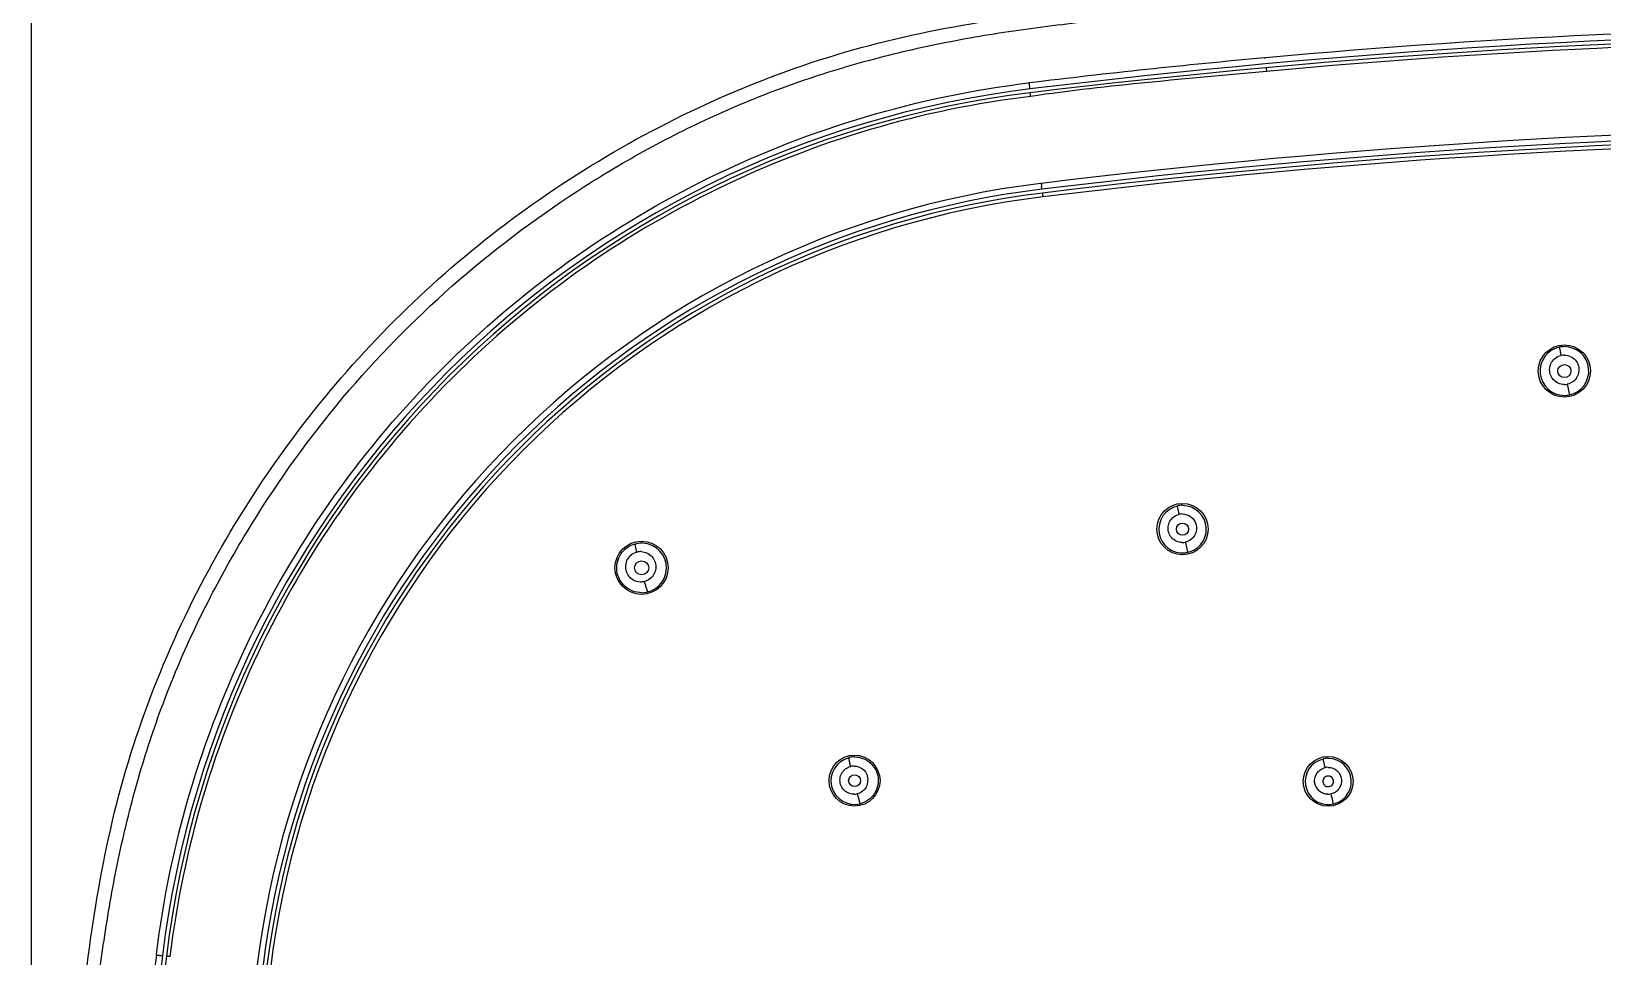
# Model space of a CAD drawing. Extents: x 60834 to 61254, y -28661 to -28364.
# Drawn here: x 60893.5 to 60974.4, y -28477.9 to -28430.3 of the extents above; entities that cross this region are included whole.
import ezdxf

# ---------------------------------------------------------------- set-up
doc = ezdxf.new("R2010")
doc.units = 0
doc.header["$LTSCALE"] = 7
doc.header["$MEASUREMENT"] = 0
doc.layers.add('08_ALL_FEATURES', color=7, linetype='CONTINUOUS')
doc.layers.add('DIM', color=2, linetype='CONTINUOUS')

msp = doc.modelspace()

# ---------------------------------------------------------------- linework, layer by layer
at = {"layer": '08_ALL_FEATURES', "color": 7, "linetype": 'Continuous'}
for p, q in [((60956.945, -28431.63), (60957.002, -28431.625)), ((60957.045, -28432.14), (60957.063, -28432.331)), ((60944.791, -28432.923), (60944.834, -28432.918)), ((60945.421, -28438.1), (60945.462, -28438.095)), ((60952.569, -28455.138), (60952.473, -28454.698)), ((60960.082, -28468.185), (60959.982, -28467.727)), ((60899.92, -28477.832), (60899.925, -28477.789))]:
    msp.add_line(p, q, dxfattribs=at)
for centre, radius in [((60972.393, -28447.756), 1.344), ((60972.393, -28447.761), 0.338), ((60952.736, -28455.9), 1.32), ((60952.737, -28455.903), 0.314), ((60924.893, -28457.891), 1.37), ((60924.896, -28457.895), 0.363), ((60935.855, -28468.853), 1.311), ((60960.236, -28468.892), 1.281), ((60935.857, -28468.855), 0.305)]:
    msp.add_circle(centre, radius, dxfattribs=at)
for centre, radius, start, end in [((60993.489, -28832.583), 402.614, 90.01514, 95.19951), ((60993.487, -28832.735), 402.45, 83.0622, 96.9378), ((60993.487, -28832.735), 402.25, 83.0622, 96.9378), ((60993.484, -28832.5), 401.83, 90.01485, 95.20072), ((60993.262, -28830.266), 400.286, 95.2055, 96.94891), ((60951.059, -28484.057), 51.2, 96.9378, 173.0622), ((60951.059, -28484.057), 51, 96.9378, 173.0622), ((60993.487, -28832.514), 397.333, 83.05737, 96.94225), ((60993.487, -28832.735), 397.25, 83.0622, 96.9378), ((60993.487, -28832.735), 397.05, 83.0622, 96.9378), ((60993.487, -28832.518), 396.636, 83.05734, 96.94258), ((60951.065, -28484.062), 46.309, 97.00083, 173.04858), ((60951.059, -28484.057), 46, 96.9378, 173.0622), ((60951.059, -28484.057), 45.8, 96.9378, 173.0622), ((60951.063, -28484.063), 45.606, 96.95077, 173.04656), ((60964.578, -28435.818), 19.25, 186.7876, 187.2428), ((60958.654, -28437.228), 13.2, 186.34124, 186.79741), ((60972.393, -28447.759), 1.255, 101.70006, 270.01041), ((60972.389, -28447.745), 1.241, 89.79177, 101.63546), ((60972.389, -28447.695), 0.758, 89.83604, 101.70061), ((60972.393, -28447.759), 1.255, 281.72744, 89.98938), ((60972.389, -28447.701), 0.751, 269.73746, 281.74132), ((60972.396, -28447.77), 1.244, 269.84249, 281.66581), ((60952.739, -28455.911), 1.222, 102.34693, 89.97342), ((60952.732, -28455.89), 1.22, 89.78538, 102.28118), ((60952.726, -28455.858), 0.737, 89.5556, 102.32609), ((60924.891, -28457.908), 1.295, 87.76833, 89.73789), ((60924.898, -28457.899), 1.275, 269.99115, 87.87975), ((60924.844, -28457.843), 0.783, 127.49576, 221.28945), ((60924.845, -28457.85), 0.789, 87.83525, 104.3277), ((60935.859, -28468.861), 1.216, 103.67712, 283.54159), ((60935.852, -28468.846), 1.214, 89.75906, 103.59728), ((60960.239, -28468.901), 1.185, 102.30259, 89.97935), ((60960.233, -28468.882), 1.182, 89.79946, 102.2338), ((60935.828, -28468.832), 0.729, 88.71047, 103.5762), ((60935.828, -28468.827), 0.724, 330.50828, 17.64949), ((60960.23, -28468.868), 0.699, 89.73558, 102.26072), ((60935.828, -28468.827), 0.723, 268.61064, 283.61603), ((60960.229, -28468.858), 0.699, 269.73541, 282.2609), ((61299.416, -28526.482), 402.447, 173.05686, 180.00047), ((61299.737, -28526.485), 402.45, 173.0622, 186.9378), ((61299.737, -28526.485), 402.25, 173.0622, 186.9378)]:
    msp.add_arc(centre, radius, start, end, dxfattribs=at)
for points, knots in [([(61047.022, -28430.946), (61045.078, -28430.551), (61042.131, -28430.104), (61038.188, -28429.648), (61035.227, -28429.335), (61032.265, -28429.046), (61028.313, -28428.689), (61021.391, -28428.133), (61011.487, -28427.533), (60999.586, -28427.169), (60987.679, -28427.167), (60975.777, -28427.52), (60963.892, -28428.233), (60955.985, -28428.926), (60952.035, -28429.314)], [0, 0, 0, 0, 0.062491, 0.093764, 0.125027, 0.156277, 0.187521, 0.250011, 0.37501, 0.500006, 0.625003, 0.750002, 0.875001, 1, 1, 1, 1]), ([(60893.487, -28526.485), (60893.487, -28521.726), (60893.656, -28512.202), (60894.402, -28497.917), (60895.686, -28483.724), (60897.324, -28469.442), (60902.966, -28456.14), (60911.743, -28444.707), (60923.126, -28435.974), (60936.482, -28430.312), (60946.374, -28429.183), (60951.542, -28428.659), (60951.965, -28428.616)], [0, 0, 0, 0, 0.11002, 0.220041, 0.330061, 0.440081, 0.550102, 0.660122, 0.770142, 0.880163, 0.990183, 1, 1, 1, 1]), ([(60894.183, -28526.485), (60894.186, -28523.804), (60894.242, -28518.441), (60894.485, -28510.399), (60894.889, -28502.365), (60895.367, -28495.678), (60895.822, -28490.335), (60896.19, -28486.329), (60896.568, -28482.323), (60897.022, -28478.325), (60897.637, -28474.346), (60898.494, -28470.41), (60899.621, -28466.54), (60901.051, -28462.772), (60902.783, -28459.133), (60905.441, -28454.467), (60909.368, -28448.998), (60915.019, -28443.23), (60920.381, -28439.16), (60924.984, -28436.395), (60928.582, -28434.579), (60932.311, -28433.05), (60936.152, -28431.827), (60940.068, -28430.883), (60944.038, -28430.203), (60948.032, -28429.715), (60950.701, -28429.448), (60952.035, -28429.314)], [0, 0, 0, 0, 0.062473, 0.12495, 0.187427, 0.249893, 0.281125, 0.312367, 0.34362, 0.374864, 0.406104, 0.43738, 0.468655, 0.499912, 0.53118, 0.56246, 0.624944, 0.687427, 0.74991, 0.781181, 0.812453, 0.843717, 0.874986, 0.906263, 0.93751, 0.968753, 1, 1, 1, 1]), ([(60957.061, -28432.331), (60955.034, -28432.51), (60950.981, -28432.881), (60946.932, -28433.32), (60944.918, -28433.615)], [0, 0, 0, 0, 0.5, 1, 1, 1, 1]), ([(60899.925, -28477.789), (60900.271, -28474.967), (60901.427, -28469.366), (60904.546, -28461.385), (60908.916, -28454.013), (60914.461, -28447.478), (60920.993, -28441.931), (60928.367, -28437.552), (60936.356, -28434.434), (60941.965, -28433.27), (60944.791, -28432.923)], [0, 0, 0, 0, 0.124953, 0.249901, 0.374875, 0.499798, 0.624776, 0.749698, 0.874894, 1, 1, 1, 1]), ([(60944.834, -28432.92), (60944.838, -28432.956), (60944.845, -28433.011), (60944.854, -28433.082), (60944.86, -28433.132), (60944.866, -28433.172), (60944.868, -28433.204), (60944.874, -28433.22), (60944.872, -28433.231), (60944.874, -28433.232)], [0, 0, 0, 0, 0.346492, 0.526519, 0.689612, 0.821899, 0.918977, 0.978964, 1, 1, 1, 1]), ([(60944.918, -28433.615), (60942.13, -28433.955), (60936.598, -28435.092), (60928.714, -28438.168), (60921.432, -28442.481), (60914.977, -28447.958), (60909.5, -28454.409), (60905.177, -28461.693), (60902.102, -28469.586), (60900.957, -28475.126), (60900.616, -28477.917)], [0, 0, 0, 0, 0.124961, 0.249902, 0.374878, 0.4998, 0.624775, 0.749698, 0.874891, 1, 1, 1, 1]), ([(60944.918, -28433.615), (60944.916, -28433.591), (60944.911, -28433.547), (60944.904, -28433.495), (60944.901, -28433.462), (60944.898, -28433.445), (60944.9, -28433.437), (60944.897, -28433.431), (60944.898, -28433.431)], [0, 0, 0, 0, 0.390756, 0.721101, 0.842224, 0.929441, 0.982202, 1, 1, 1, 1]), ([(60945.495, -28438.352), (60945.494, -28438.345), (60945.489, -28438.309), (60945.485, -28438.274), (60945.481, -28438.245)], [0, 0, 0, 0, 0.197506, 1, 1, 1, 1]), ([(60945.502, -28438.394), (60945.501, -28438.394), (60945.502, -28438.388), (60945.499, -28438.382), (60945.498, -28438.368), (60945.496, -28438.358), (60945.495, -28438.352)], [0, 0, 0, 0, 0.067375, 0.259081, 0.571327, 1, 1, 1, 1]), ([(60945.526, -28438.592), (60945.524, -28438.593), (60945.529, -28438.606), (60945.527, -28438.611), (60945.528, -28438.617)], [0, 0, 0, 0, 0.25328, 1, 1, 1, 1]), ([(60945.528, -28438.617), (60945.528, -28438.622), (60945.531, -28438.645), (60945.533, -28438.668), (60945.535, -28438.686)], [0, 0, 0, 0, 0.192764, 1, 1, 1, 1]), ([(60971.738, -28447.308), (60971.791, -28447.219), (60971.936, -28447.06), (60972.133, -28446.973), (60972.235, -28446.953)], [0, 0, 0, 0, 0.499242, 1, 1, 1, 1]), ([(60972.235, -28446.953), (60972.224, -28446.9), (60972.203, -28446.801), (60972.177, -28446.684), (60972.159, -28446.607), (60972.15, -28446.568), (60972.143, -28446.544), (60972.14, -28446.532), (60972.138, -28446.53)], [0, 0, 0, 0, 0.371851, 0.701316, 0.827471, 0.92029, 0.977129, 1, 1, 1, 1]), ([(60972.391, -28446.937), (60972.496, -28446.938), (60972.708, -28446.983), (60972.883, -28447.112), (60972.952, -28447.19)], [0, 0, 0, 0, 0.500703, 1, 1, 1, 1]), ([(60972.386, -28448.452), (60972.28, -28448.451), (60972.066, -28448.405), (60971.891, -28448.275), (60971.822, -28448.195)], [0, 0, 0, 0, 0.500681, 1, 1, 1, 1]), ([(60973.039, -28448.081), (60972.986, -28448.17), (60972.841, -28448.329), (60972.644, -28448.415), (60972.542, -28448.436)], [0, 0, 0, 0, 0.499317, 1, 1, 1, 1]), ([(60972.542, -28448.436), (60972.555, -28448.5), (60972.581, -28448.626), (60972.611, -28448.777), (60972.631, -28448.881), (60972.641, -28448.935), (60972.645, -28448.968), (60972.649, -28448.984), (60972.648, -28448.988)], [0, 0, 0, 0, 0.348845, 0.686518, 0.819786, 0.918002, 0.977078, 1, 1, 1, 1]), ([(60952.092, -28455.485), (60952.143, -28455.398), (60952.281, -28455.245), (60952.47, -28455.159), (60952.569, -28455.138)], [0, 0, 0, 0, 0.499667, 1, 1, 1, 1]), ([(60952.732, -28455.121), (60952.883, -28455.123), (60953.191, -28455.223), (60953.378, -28455.489), (60953.424, -28455.633)], [0, 0, 0, 0, 0.500656, 1, 1, 1, 1]), ([(60924.897, -28459.174), (60924.744, -28459.174), (60924.434, -28459.119), (60924.032, -28458.877), (60923.741, -28458.509), (60923.55, -28457.92), (60923.732, -28457.111), (60924.281, -28456.729), (60924.574, -28456.653)], [0, 0, 0, 0, 0.125989, 0.252185, 0.377679, 0.50293, 0.751011, 1, 1, 1, 1]), ([(60924.649, -28457.085), (60924.636, -28457.032), (60924.613, -28456.933), (60924.588, -28456.814), (60924.576, -28456.735), (60924.571, -28456.694), (60924.57, -28456.67), (60924.571, -28456.655), (60924.574, -28456.653)], [0, 0, 0, 0, 0.368802, 0.696616, 0.822574, 0.915723, 0.973735, 1, 1, 1, 1]), ([(60952.718, -28456.588), (60952.616, -28456.587), (60952.41, -28456.542), (60952.241, -28456.415), (60952.174, -28456.339)], [0, 0, 0, 0, 0.500464, 1, 1, 1, 1]), ([(60953.358, -28456.224), (60953.308, -28456.311), (60953.169, -28456.465), (60952.98, -28456.55), (60952.882, -28456.571)], [0, 0, 0, 0, 0.499702, 1, 1, 1, 1]), ([(60952.882, -28456.571), (60952.909, -28456.694), (60952.943, -28456.858), (60952.985, -28457.035), (60952.996, -28457.091), (60953, -28457.105)], [0, 0, 0, 0, 0.689293, 0.919, 1, 1, 1, 1]), ([(60924.874, -28457.061), (60924.981, -28457.066), (60925.194, -28457.118), (60925.368, -28457.252), (60925.437, -28457.332)], [0, 0, 0, 0, 0.500616, 1, 1, 1, 1]), ([(60925.528, -28458.226), (60925.477, -28458.317), (60925.336, -28458.481), (60925.142, -28458.576), (60925.04, -28458.602)], [0, 0, 0, 0, 0.500269, 1, 1, 1, 1]), ([(60924.815, -28458.625), (60924.709, -28458.621), (60924.498, -28458.57), (60924.326, -28458.438), (60924.256, -28458.359)], [0, 0, 0, 0, 0.500613, 1, 1, 1, 1]), ([(60925.04, -28458.602), (60925.056, -28458.665), (60925.081, -28458.76), (60925.116, -28458.883), (60925.142, -28458.967), (60925.166, -28459.036), (60925.185, -28459.088), (60925.199, -28459.117), (60925.208, -28459.133), (60925.213, -28459.134)], [0, 0, 0, 0, 0.348182, 0.524032, 0.684475, 0.817178, 0.915175, 0.974729, 1, 1, 1, 1]), ([(60935.657, -28468.123), (60935.644, -28468.068), (60935.625, -28467.986), (60935.602, -28467.88), (60935.587, -28467.81), (60935.577, -28467.753), (60935.569, -28467.709), (60935.567, -28467.684), (60935.565, -28467.67), (60935.567, -28467.667)], [0, 0, 0, 0, 0.366221, 0.541157, 0.697148, 0.824753, 0.918742, 0.976273, 1, 1, 1, 1]), ([(60935.858, -28467.633), (60936.004, -28467.633), (60936.3, -28467.686), (60936.684, -28467.92), (60936.961, -28468.274), (60937.097, -28468.703), (60937.068, -28469.153), (60936.884, -28469.566), (60936.563, -28469.884), (60936.287, -28470.008), (60936.144, -28470.043)], [0, 0, 0, 0, 0.124732, 0.249137, 0.374025, 0.498624, 0.623549, 0.749268, 0.874717, 1, 1, 1, 1]), ([(60935.197, -28468.471), (60935.245, -28468.385), (60935.379, -28468.233), (60935.562, -28468.146), (60935.657, -28468.123)], [0, 0, 0, 0, 0.500116, 1, 1, 1, 1]), ([(60935.845, -28468.103), (60935.992, -28468.107), (60936.291, -28468.207), (60936.473, -28468.467), (60936.518, -28468.607)], [0, 0, 0, 0, 0.500154, 1, 1, 1, 1]), ([(60960.225, -28469.557), (60960.141, -28469.555), (60959.972, -28469.524), (60959.682, -28469.347), (60959.472, -28468.943), (60959.594, -28468.504), (60959.841, -28468.27), (60960, -28468.205), (60960.082, -28468.185)], [0, 0, 0, 0, 0.126139, 0.252184, 0.499948, 0.747769, 0.873866, 1, 1, 1, 1]), ([(60960.208, -28468.62), (60960.14, -28468.62), (60960.005, -28468.701), (60959.934, -28468.909), (60960.027, -28469.115), (60960.169, -28469.17), (60960.237, -28469.17)], [0, 0, 0, 0, 0.250612, 0.499919, 0.749803, 1, 1, 1, 1]), ([(60960.237, -28469.17), (60960.31, -28469.17), (60960.462, -28469.105), (60960.544, -28468.877), (60960.453, -28468.694), (60960.32, -28468.624), (60960.245, -28468.62), (60960.208, -28468.62)], [0, 0, 0, 0, 0.249763, 0.498455, 0.747114, 0.872918, 1, 1, 1, 1]), ([(60960.233, -28468.17), (60960.318, -28468.171), (60960.487, -28468.202), (60960.777, -28468.379), (60960.986, -28468.784), (60960.865, -28469.223), (60960.618, -28469.456), (60960.459, -28469.522), (60960.377, -28469.541)], [0, 0, 0, 0, 0.12613, 0.252169, 0.499921, 0.747753, 0.873853, 1, 1, 1, 1]), ([(60935.811, -28469.55), (60935.713, -28469.547), (60935.515, -28469.502), (60935.353, -28469.381), (60935.288, -28469.308)], [0, 0, 0, 0, 0.500181, 1, 1, 1, 1]), ([(60936.458, -28469.183), (60936.41, -28469.268), (60936.277, -28469.42), (60936.094, -28469.507), (60935.999, -28469.53)], [0, 0, 0, 0, 0.500101, 1, 1, 1, 1]), ([(60935.999, -28469.53), (60936.013, -28469.591), (60936.036, -28469.683), (60936.067, -28469.801), (60936.089, -28469.882), (60936.109, -28469.948), (60936.123, -28469.998), (60936.135, -28470.025), (60936.14, -28470.041), (60936.144, -28470.043)], [0, 0, 0, 0, 0.354355, 0.530409, 0.689912, 0.8213, 0.91805, 0.976557, 1, 1, 1, 1]), ([(60960.377, -28469.541), (60960.403, -28469.66), (60960.443, -28469.833), (60960.477, -28470.006), (60960.491, -28470.059)], [0, 0, 0, 0, 0.691432, 1, 1, 1, 1]), ([(60899.92, -28477.832), (60899.956, -28477.837), (60900.011, -28477.843), (60900.083, -28477.852), (60900.133, -28477.858), (60900.173, -28477.865), (60900.206, -28477.867), (60900.22, -28477.873), (60900.234, -28477.87), (60900.234, -28477.873)], [0, 0, 0, 0, 0.345195, 0.525209, 0.688564, 0.821383, 0.919072, 0.979361, 1, 1, 1, 1]), ([(60900.618, -28477.917), (60900.594, -28477.914), (60900.549, -28477.909), (60900.497, -28477.903), (60900.464, -28477.9), (60900.447, -28477.897), (60900.439, -28477.898), (60900.432, -28477.896), (60900.432, -28477.897)], [0, 0, 0, 0, 0.390043, 0.720516, 0.841827, 0.929231, 0.982137, 1, 1, 1, 1])]:
    msp.add_open_spline(points, degree=3, knots=knots, dxfattribs=at)
for points in [[(60971.667, -28447.92), (60971.636, -28447.82), (60971.626, -28447.71), (60971.638, -28447.606)], [(60971.638, -28447.606), (60971.65, -28447.502), (60971.685, -28447.399), (60971.738, -28447.308)], [(60972.952, -28447.19), (60973.022, -28447.269), (60973.077, -28447.365), (60973.109, -28447.466)], [(60973.109, -28447.466), (60973.141, -28447.567), (60973.151, -28447.676), (60973.139, -28447.781)], [(60971.822, -28448.195), (60971.752, -28448.116), (60971.698, -28448.02), (60971.667, -28447.92)], [(60973.139, -28447.781), (60973.127, -28447.886), (60973.092, -28447.99), (60973.039, -28448.081)], [(60952.025, -28456.073), (60951.995, -28455.977), (60951.985, -28455.872), (60951.997, -28455.772)], [(60951.997, -28455.772), (60952.008, -28455.672), (60952.042, -28455.572), (60952.092, -28455.485)], [(60953.424, -28455.633), (60953.454, -28455.729), (60953.465, -28455.835), (60953.454, -28455.936)], [(60924.574, -28456.653), (60924.679, -28456.626), (60924.789, -28456.612), (60924.897, -28456.613)], [(60952.174, -28456.339), (60952.107, -28456.262), (60952.056, -28456.17), (60952.025, -28456.073)], [(60952.718, -28456.588), (60952.773, -28456.589), (60952.828, -28456.583), (60952.882, -28456.571)], [(60953.454, -28455.936), (60953.442, -28456.036), (60953.409, -28456.137), (60953.358, -28456.224)], [(60924.368, -28457.222), (60924.451, -28457.158), (60924.548, -28457.11), (60924.649, -28457.085)], [(60925.437, -28457.332), (60925.506, -28457.412), (60925.56, -28457.508), (60925.592, -28457.609)], [(60925.623, -28457.924), (60925.613, -28458.029), (60925.58, -28458.134), (60925.528, -28458.226)], [(60925.592, -28457.609), (60925.623, -28457.71), (60925.634, -28457.819), (60925.623, -28457.924)], [(60925.04, -28458.602), (60924.967, -28458.62), (60924.89, -28458.628), (60924.815, -28458.625)], [(60935.14, -28469.05), (60935.109, -28468.956), (60935.098, -28468.853), (60935.108, -28468.755)], [(60935.108, -28468.755), (60935.117, -28468.656), (60935.149, -28468.557), (60935.197, -28468.471)], [(60935.288, -28469.308), (60935.222, -28469.234), (60935.17, -28469.145), (60935.14, -28469.05)]]:
    msp.add_open_spline(points, degree=3, dxfattribs=at)
at = {"layer": 'DIM'}
msp.add_line((60893.487, -28525.486), (60893.487, -28402.701), dxfattribs=at)

doc.saveas('drawing.dxf')
